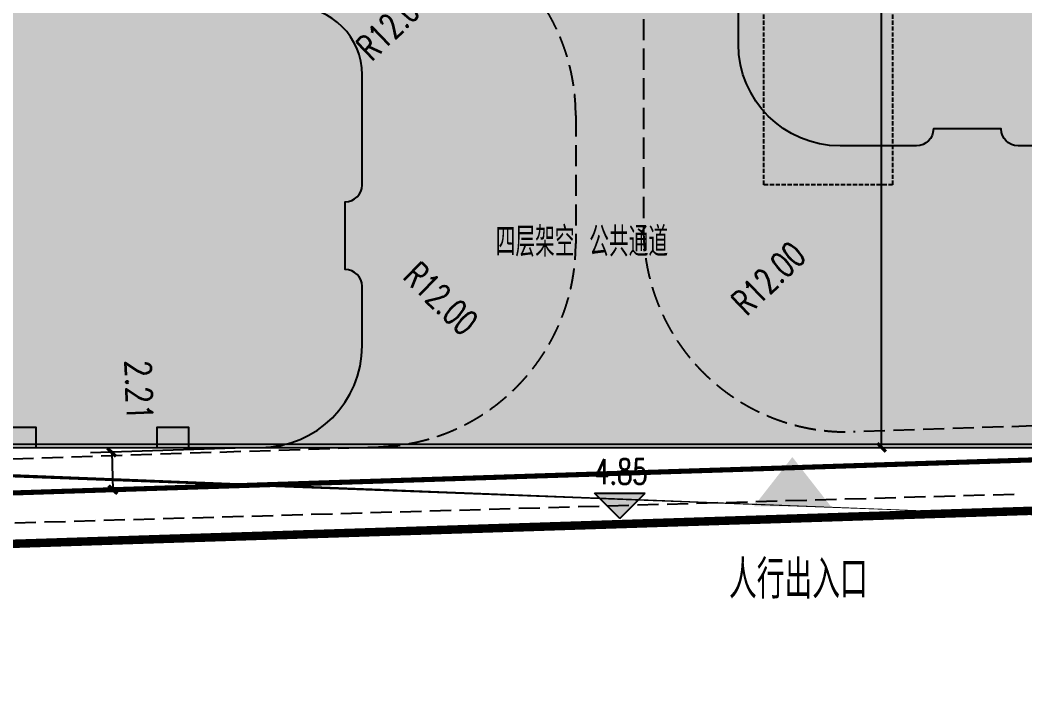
# Model space of a CAD drawing. Header units: metres. Extents: x 71066629 to 71645179, y 84793221 to 85208804.
# Drawn here: x 71392108 to 71451394, y 84867276 to 84906983 of the extents above; entities that cross this region are included whole.
import ezdxf

# ---------------------------------------------------------------- set-up
doc = ezdxf.new("R2010")
doc.units = ezdxf.units.M
doc.header["$LTSCALE"] = 1000
for name, pattern in [('CENTER', [50.800000000000004, 31.75, -6.35, 6.35, -6.35]), ('DASH', [0.35, 0.25, -0.1]), ('HIDDENX2', [19.049999999999997, 12.7, -6.35])]:
    doc.linetypes.add(name, pattern=pattern)
for name, color, linetype in [('A_ABOVE', 21, 'DASH'), ('A_N_PUB_TEXT', 7, 'Continuous'), ('A_SITEP_TEX_1', 7, 'Continuous'), ('A_SITEP_TEX_2', 7, 'Continuous'), ('G-ANNO-DIMS', 3, 'Continuous'), ('G-ANNO-LEVL', 3, 'Continuous'), ('G-ANNO-TEXT', 7, 'Continuous'), ('G-BLDG-MULT', 1, 'Continuous'), ('G-BLDG-OTLN', 2, 'Continuous'), ('G-BLDG-ROOF', 34, 'Continuous'), ('G-BSMT-OTLN', 5, 'HIDDENX2'), ('G-FRIE-FLWL', 6, 'Continuous'), ('G-SITE-GREN', 72, 'Continuous'), ('G-SITE-PROP', 1, 'Continuous'), ('G_DRIV_ROAD', 145, 'Continuous'), ('G_H_252', 252, 'Continuous'), ('G_N_GUIDES', 3, 'DASH'), ('PUB_DIM', 3, 'Continuous')]:
    doc.layers.add(name, color=color, linetype=linetype)
doc.styles.add('_TCH_DIM', font='SIMPLEX', dxfattribs={"bigfont": 'GBCBIG'})
doc.styles.add('dim_font', font='SIMPLEX.shx', dxfattribs={"width": 0.8})
doc.styles.add('GAD A', font='$ gad e.shx', dxfattribs={"width": 0.7, "bigfont": '$ gad c.shx'})
doc.styles.add('HZ1', font='simhei.ttf', dxfattribs={"width": 0.8})
doc.dimstyles.new('DIMN500', dxfattribs={"dimscale": 5, "dimtxt": 300, "dimasz": 100, "dimexe": 250, "dimexo": 300, "dimgap": 150, "dimtad": 1, "dimdec": 0, "dimzin": 0, "dimdsep": 46, "dimtxsty": 'dim_font', "dimblk": 'ARCHTICK', "dimcen": 0.09, "dimclrt": 7, "dimazin": 2, "dimtfac": 1, "dimtdec": 0, "dimtix": 1, "dimtmove": 2, "dimatfit": 3, "dimldrblk": 'ARCHTICK', "dimtolj": 1, "dimtzin": 0, "dimarcsym": 0})

# ---------------------------------------------------------------- blocks, each defined once
blk = doc.blocks.new('A$C503E4671')
at = {"layer": 'G_H_252'}
blk.add_hatch(color=256, dxfattribs=at).paths.add_polyline_path([(192996.6390754432, 116304.7663674802, 0.4749680612606716), (189632.4289579541, 119047.3321260959), (175928.4229411632, 116228.0965884775, -0.0507667410002047), (174880.6041505486, 116121.4329981506), (169196.6390754432, 116121.4329981506, 0.414213562373095), (167396.6390754432, 114321.4329981506), (167396.6390754432, 67921.43299815059, -0.4142135623730951), (165196.6390754432, 65721.43299815059), (115146.6390754432, 65721.43299815059, 0.414213562373095), (113346.6390754432, 63921.43299815059), (113346.6390754432, 62721.43302132189), (82946.63907544315, 62721.43302132189), (82946.63907544315, 63921.43299815059, 0.414213562373095), (81146.63907544315, 65721.43299815059), (59996.63907544315, 65721.43299815059, 0.414213562373095), (58196.63907544315, 63921.43299815059), (58196.63907544315, 41921.43299815059, 0.414213562373095), (59996.63907544315, 40121.43299815059), (81146.63907544315, 40121.43299815059, 0.414213562373095), (82946.63907544315, 41921.43299815059), (82946.63907544315, 43121.43297496438), (113346.6390754432, 43121.43297496438), (113346.6390754432, 41921.43299815059, 0.414213562373095), (115146.6390754432, 40121.43299815059), (191196.6390754432, 40121.43299815059, 0.414213562373095), (192996.6390754432, 41921.43299815059)])
at = {"layer": 'G-BLDG-OTLN'}
for points in [[(191196.6382665038, 57721.43552061915), (183694.5336571932, 57721.43555657566, -0.4135539753297891), (182696.7861513496, 58721.43301971257), (178696.7861513496, 58721.43301971257, -0.4135502512189917), (177699.0513663441, 57721.43558532), (173191.21413216, 57721.43560692668, -0.4139415873816517), (167196.7861512751, 63721.43301963806), (167196.7861512751, 82438.63283649087, -0.4091852609210081), (168196.6382665038, 83421.43552061915), (168196.6382665038, 90421.43552061915, -0.4142135623730951), (167196.6382665038, 91421.43552061915), (167196.6382665038, 114321.4355206192, -0.4142135623730951), (169196.6382665038, 116321.4355206192), (191196.6382665038, 116321.4355206192, -0.4142135623730951)], [(114896.6376860291, 39921.43299815059), (114896.6376860291, 41121.43115071953), (116746.6376857907, 41121.43115071953), (116746.6376857907, 39921.43299815059), (123896.6376860291, 39921.43299815059), (123896.6376860291, 41121.43299815059), (125746.6376857907, 41121.43299815059), (125746.6376857907, 39921.43299815059), (132896.6376860291, 39921.43299815059), (132896.6376860291, 41121.43299815059), (134746.6376857907, 41121.43299815059), (134746.6376857907, 39921.43299815059), (138996.6376857907, 39921.43299815059, 0.414213562373095), (144996.6376857907, 45921.43299815059), (144996.6376857907, 49438.63030956686, 0.4091852622169727), (143996.7855704874, 50421.43299815059), (143996.7855704874, 54421.43299815059, 0.4091852622169727), (144996.6376857907, 55404.23568671942), (144996.6376857907, 61921.43299815059, 0.414213562373095), (140996.6376857907, 65921.43299815059), (121446.6376857907, 65921.43299815059), (114896.6376860291, 65921.43299815059)]]:
    blk.add_lwpolyline(points, format="xyb", dxfattribs=at)
at = {"layer": 'G-BLDG-ROOF'}
for points in [[(115146.6390754432, 39921.43299815059), (191196.6390754432, 39921.43299815059, 0.414213562373095)], [(115146.6390754432, 40121.43299815059), (191196.6390754432, 40121.43299815059, 0.414213562373095)]]:
    blk.add_lwpolyline(points, format="xyb", dxfattribs=at)
blk = doc.blocks.new('A$C237376EB')
at = {"layer": 'G-SITE-GREN', "color": 3, "linetype": 'Continuous'}
blk.add_line((719.5519776219589, 460.8491511826142), (893.8995577369351, 466.5016016162554), dxfattribs=at)
blk = doc.blocks.new('_ARCHTICK')
at = {"color": 0, "linetype": 'ByBlock', "const_width": 0.4}
blk.add_lwpolyline([(-0.5, -0.5), (0.5, 0.5)], dxfattribs=at)
blk = doc.blocks.new('*D66')
at = {"layer": 'Defpoints', "color": 0, "transparency": 16777216}
for p in [(71438695.04677108, 84949470.61214869), (71492748.90907273, 84949470.61214869), (71438695.04677108, 84822229.99999999)]:
    blk.add_point(p, dxfattribs=at)
at = {"layer": 'PUB_DIM', "color": 0, "lineweight": -2, "transparency": 16777216}
for p, q in [((71440195.04677108, 84949470.61214869), (71493998.90907273, 84949470.61214869)), ((71492748.90907273, 84822229.99999999), (71492748.90907273, 84949470.61214869)), ((71440195.04677108, 84822229.99999999), (71493998.90907273, 84822229.99999999))]:
    blk.add_line(p, q, dxfattribs=at)
at = {"layer": 'PUB_DIM', "color": 0, "lineweight": -2, "transparency": 16777216, "xscale": 500, "yscale": 500, "zscale": 500}
for p, rotation in [((71492748.90907273, 84949470.61214869), 90), ((71492748.90907273, 84822229.99999999), 270)]:
    blk.add_blockref('_ARCHTICK', p, dxfattribs=dict(at, rotation=rotation))
at = {"layer": 'PUB_DIM', "color": 7, "transparency": 16777216, "insert": (71489963.92452511, 84864797.15771204), "char_height": 1500, "attachment_point": 5, "rotation": 90, "style": 'dim_font'}
blk.add_mtext('\\A1;127241', dxfattribs=at)
blk = doc.blocks.new('*D96')
at = {"layer": 'Defpoints', "color": 0, "transparency": 16777216}
for p in [(71406291.45450029, 84881759.31444372), (71397583.85283135, 84879267.19429582), (71406363.02326187, 84879551.82244165)]:
    blk.add_point(p, dxfattribs=at)
at = {"layer": 'G-ANNO-DIMS', "color": 0, "lineweight": -2, "transparency": 16777216}
for p, q in [((71404792.24221288, 84881710.70871076), (71396262.94049692, 84881434.18152043)), ((71397512.28406976, 84881474.6862979), (71397583.85283135, 84879267.19429582)), ((71404863.81097446, 84879503.21670869), (71396334.50925851, 84879226.68951836))]:
    blk.add_line(p, q, dxfattribs=at)
at = {"layer": 'G-ANNO-DIMS', "color": 0, "lineweight": -2, "transparency": 16777216, "xscale": 500, "yscale": 500, "zscale": 500}
for p, rotation in [((71397512.28406976, 84881474.6862979), 91.85692730057589), ((71397583.85283135, 84879267.19429582), 271.8569273005759)]:
    blk.add_blockref('_ARCHTICK', p, dxfattribs=dict(at, rotation=rotation))
at = {"layer": 'G-ANNO-DIMS', "color": 7, "transparency": 16777216, "insert": (71399119.72444117, 84885128.6923806), "char_height": 1500, "attachment_point": 5, "rotation": 271.8569273005759, "style": 'dim_font'}
blk.add_mtext('\\A1;2.21', dxfattribs=at)
blk = doc.blocks.new('*D97')
at = {"layer": 'Defpoints', "color": 0, "transparency": 16777216}
for p in [(71438456.69266558, 84958159.3169662), (71442936.47528139, 84958159.3169662), (71438456.69266558, 84881759.31444374)]:
    blk.add_point(p, dxfattribs=at)
at = {"layer": 'G-ANNO-DIMS', "color": 0, "lineweight": -2, "transparency": 16777216}
for p, q in [((71439956.69266558, 84958159.3169662), (71444186.47528139, 84958159.3169662)), ((71442936.47528139, 84881759.31444374), (71442936.47528139, 84958159.3169662)), ((71439956.69266558, 84881759.31444374), (71444186.47528139, 84881759.31444374))]:
    blk.add_line(p, q, dxfattribs=at)
at = {"layer": 'G-ANNO-DIMS', "color": 0, "lineweight": -2, "transparency": 16777216, "xscale": 500, "yscale": 500, "zscale": 500}
for p, rotation in [((71442936.47528139, 84958159.3169662), 90), ((71442936.47528139, 84881759.31444374), 270)]:
    blk.add_blockref('_ARCHTICK', p, dxfattribs=dict(at, rotation=rotation))
at = {"layer": 'G-ANNO-DIMS', "color": 7, "transparency": 16777216, "insert": (71441436.47528137, 84919959.31570499), "char_height": 1500, "attachment_point": 5, "rotation": 90, "style": 'dim_font'}
blk.add_mtext('\\A1;76.40', dxfattribs=at)
blk = doc.blocks.new('*D102')
at = {"layer": 'Defpoints', "color": 0, "transparency": 16777216}
for p in [(71321068.77615982, 84884851.58074996), (71460491.45304935, 84884851.58075021), (71460491.45304935, 84856704.44689575)]:
    blk.add_point(p, dxfattribs=at)
at = {"layer": 'G-ANNO-DIMS', "color": 0, "lineweight": -2, "transparency": 16777216}
for p, q in [((71321068.77615982, 84883351.58074996), (71321068.77615982, 84855454.44689575)), ((71460491.45304935, 84883351.58075021), (71460491.45304935, 84855454.44689575)), ((71321068.77615982, 84856704.44689575), (71460491.45304935, 84856704.44689575))]:
    blk.add_line(p, q, dxfattribs=at)
at = {"layer": 'G-ANNO-DIMS', "color": 0, "lineweight": -2, "transparency": 16777216, "xscale": 500, "yscale": 500, "zscale": 500, "rotation": 180}
blk.add_blockref('_ARCHTICK', (71321068.77615982, 84856704.44689575), dxfattribs=at)
at = {"layer": 'G-ANNO-DIMS', "color": 0, "lineweight": -2, "transparency": 16777216, "xscale": 500, "yscale": 500, "zscale": 500}
blk.add_blockref('_ARCHTICK', (71460491.45304935, 84856704.44689575), dxfattribs=at)
at = {"layer": 'G-ANNO-DIMS', "color": 7, "transparency": 16777216, "insert": (71390780.11460459, 84858204.44689575), "char_height": 1500, "attachment_point": 5, "style": 'dim_font'}
blk.add_mtext('\\A1;139423', dxfattribs=at)

msp = doc.modelspace()

# ---------------------------------------------------------------- hatches: boundary and pattern name
at = {"layer": 'A_SITEP_TEX_2'}
msp.add_hatch(color=256, dxfattribs=at).paths.add_polyline_path([(71435395.34987354, 84878278.90109177), (71437672.46957526, 84881193.87907848), (71439949.58927695, 84878278.90109177)])
at = {"layer": 'G-ANNO-LEVL'}
msp.add_hatch(color=256, dxfattribs=at).paths.add_polyline_path([(71427491.66082053, 84877563.52289817), (71425991.66082053, 84879063.52289817), (71428991.66082053, 84879063.52289817)])

# ---------------------------------------------------------------- linework, layer by layer
at = {"layer": 'A_ABOVE'}
msp.add_lwpolyline([(71435991.66082054, 84956659.53701398), (71443591.66082054, 84956659.53701398), (71443591.66082054, 84897259.53701398), (71435991.66082054, 84897259.53701398)], close=True, dxfattribs=at)
at = {"layer": 'G-ANNO-DIMS'}
msp.add_line((71405273.90136874, 84881759.31444374), (71440716.72254997, 84881759.31444374), dxfattribs=at)
at = {"layer": 'G-ANNO-LEVL'}
for p, q in [((71427491.66082053, 84877563.52289817), (71425991.66082053, 84879063.52289817)), ((71425991.66082053, 84879063.52289817), (71428991.66082053, 84879063.52289817)), ((71427491.66082053, 84877563.52289817), (71428991.66082053, 84879063.52289817))]:
    msp.add_line(p, q, dxfattribs=at)
at = {"layer": 'G-BLDG-MULT', "linetype": 'DASH', "ltscale": 5, "const_width": 300.0000142492354}
msp.add_lwpolyline([(71145082.79575674, 84947145.12666807), (71143693.33235765, 84875999.9938224), (71281870.00155957, 84875999.9938224), (71296811.97524382, 84875999.9938224), (71311745.97886819, 84876484.25767349), (71466129.69457245, 84881489.50857842), (71464935.39275454, 84925672.05841234), (71467623.38280195, 84955755.6963428), (71467410.20367815, 84963644.28618982), (71369769.25753938, 84964671.2380025), (71337717.67522971, 84964938.77084923), (71266511.91956227, 84965533.62162936), (71265268.49167566, 84965533.21577299), (71264047.08773825, 84965511.40091997), (71262826.13978685, 84965468.2778108), (71261606.21354225, 84965403.8462902), (71260387.0226897, 84965318.13707063), (71259170.08246394, 84965211.39492309), (71257955.46283387, 84965083.20753558), (71256754.52732906, 84964935.27683498), (71254843.75500356, 84964656.75016157), (71145082.79575674, 84947145.12666807)], dxfattribs=at)
at = {"layer": 'G-BSMT-OTLN', "ltscale": 0.1, "const_width": 200}
msp.add_lwpolyline([(71463841.627497, 84964909.49311301), (71234641.6274747, 84964909.493113), (71234641.6274747, 84958909.493113), (71195336.43846828, 84958909.493113), (71145191.62747468, 84950909.22547415), (71145191.62747468, 84880109.49311301), (71249141.62749693, 84880109.493113), (71249141.62749693, 84877109.493113), (71391141.62749693, 84877109.493113), (71391141.62749693, 84880109.493113), (71463841.6274969, 84880109.49311288)], close=True, dxfattribs=at)
at = {"layer": 'G-FRIE-FLWL', "linetype": 'DASH', "ltscale": 5}
for p, q in [((71428891.60093419, 84952547.01304582), (71428891.6009342, 84894678.6304497)), ((71424891.6009342, 84901359.31444366), (71424891.6009342, 84893790.29960577)), ((71451880.44679776, 84883028.59313402), (71441280.44679786, 84882684.93215041)), ((71413880.4584529, 84881796.60130648), (71330235.41149002, 84879084.7579939)), ((71450769.17940448, 84878990.46323273), (71312104.58973289, 84874999.99709417)), ((71450801.58322646, 84877990.98837446), (71328608.60017498, 84874029.38830411))]:
    msp.add_line(p, q, dxfattribs=at)
for centre, start, end in [((71412891.6009342, 84901359.31444366), 0, 90), ((71440891.6009342, 84894678.6304497), 180.0000000000122, 271.8569272986707), ((71412891.6009342, 84893790.29960577), 271.8569272986689, 0)]:
    msp.add_arc(centre, 12000, start, end, dxfattribs=at)
at = {"layer": 'G-SITE-PROP', "color": 1, "linetype": 'CENTER', "ltscale": 0.1, "const_width": 500}
msp.add_lwpolyline([(71472278.1391433, 84968593.36425117), (71472629.36038965, 84955600.21829922), (71469941.37198074, 84925516.59870626), (71471208.11397922, 84878652.58142312), (71471208.11397922, 84878652.58142312), (71296860.55321296, 84872999.99464935, -0.0080643585042772), (71296860.55321296, 84872999.99464935), (71138633.75775318, 84872999.99464935, -0.8280170378136064), (71138633.75775318, 84872999.99464935), (71140165.48527484, 84951423.81801616), (71254089.18887673, 84969599.6086126, -0.0416386669612058), (71266531.93849117, 84970533.62965304), (71369816.36722505, 84969671.01974879), (71472278.1391433, 84968593.36425117), (71472629.36038965, 84955600.21829922), (71469941.37198074, 84925516.59870626), (71471208.11397922, 84878652.58142312), (71471208.11397922, 84878652.58142312), (71296860.55321296, 84872999.99464935, -0.0080643585042772), (71296860.55321296, 84872999.99464935), (71138633.75775318, 84872999.99464935, -0.8280170378136064), (71138633.75775318, 84872999.99464935), (71140169.38565907, 84951623.51609612)], format="xyb", dxfattribs=at)
at = {"layer": 'G_DRIV_ROAD'}
msp.add_line((71471208.19091797, 84878652.58789062), (71311843.2006836, 84873485.83984375), dxfattribs=at)
at = {"layer": 'PUB_DIM', "ltscale": 0.5}
for points in [[(71412931.80281475, 84903711.02265197, 0, 0, 0), (71419560.32461956, 84910120.57057983, 330, 0, 0), (71420279.20584515, 84910815.70348388, 0, 0, 0)], [(71439892.3324831, 84893161.64814857, 0, 0, 0), (71433263.81067829, 84886752.10022071, 330, 0, 0), (71432544.9294527, 84886056.96731666, 0, 0, 0)], [(71412931.80281475, 84892120.77769661, 0, 0, 0), (71419560.32461956, 84885711.22976875, 330, 0, 0), (71420279.20584515, 84885016.0968647, 0, 0, 0)]]:
    msp.add_lwpolyline(points, format="xyseb", dxfattribs=at)

# ---------------------------------------------------------------- block references
at = {"layer": 'G-BLDG-OTLN'}
msp.add_blockref('A$C503E4671', (71267294.8139739, 84841837.88144559), dxfattribs=at)
at = {"layer": 'G_N_GUIDES', "xscale": 1000, "yscale": 1000, "zscale": 1000}
msp.add_blockref('A$C237376EB', (70577308.67682125, 84412150.79480837), dxfattribs=at)

# ---------------------------------------------------------------- texts
at = {"layer": 'A_N_PUB_TEXT', "style": '_TCH_DIM', "width": 0.7058823529411765}
msp.add_text('4.85', height=1487.5, dxfattribs=at).set_placement((71425981.66082053, 84879588.52289817))
at = {"layer": 'A_SITEP_TEX_1', "color": 60, "style": 'HZ1', "width": 0.6}
msp.add_text('人行出入口', height=2000, dxfattribs=at).set_placement((71433934.68021503, 84873056.438738))
at = {"layer": 'G-ANNO-TEXT', "style": 'GAD A', "width": 0.7}
for s, p in [('四层架空', (71420169.99619782, 84893025.86072111)), ('公共通道', (71425687.31903248, 84893025.86072111))]:
    msp.add_text(s, height=1750, dxfattribs=at).set_placement(p)
at = {"layer": 'PUB_DIM', "color": 7, "style": '_TCH_DIM', "width": 0.7058823529411765}
for rotation, p in [(44.03781086173225, (71412852.44078061, 84904512.38286994)), (44.03781141064951, (71434985.49214013, 84889474.65399812)), (315.9621886347472, (71414618.9080013, 84891749.74258573))]:
    msp.add_text('R12.00', height=1487.5, rotation=rotation, dxfattribs=at).set_placement(p)

# ---------------------------------------------------------------- dimensions: what is measured, and where the dimension line sits
at = {"layer": 'G-ANNO-DIMS'}
dim = msp.add_aligned_dim(p1=(71438456.69266558, 84881759.31444374), p2=(71438456.69266558, 84958159.3169662), distance=-4479.782615810633, text='76.40', dimstyle='DIMN500', dxfattribs=at)
dim.commit()
dim.dimension.update_dxf_attribs({"geometry": '*D97', "text_midpoint": (71441436.47528137, 84919959.31570499)})
dim = msp.add_linear_dim(base=(71397583.85283135, 84879267.19429582), p1=(71406291.45450029, 84881759.31444374), p2=(71406363.02326187, 84879551.82244165), angle=271.8569273005759, text='2.21', dimstyle='DIMN500', dxfattribs=at)
dim.commit()
dim.dimension.update_dxf_attribs({"geometry": '*D96', "text_midpoint": (71399119.72444117, 84885128.6923806), "dimtype": 129})
dim = msp.add_aligned_dim(p1=(71321068.77615982, 84884851.58074996), p2=(71460491.45304935, 84884851.58075021), distance=-28147.133854463693, dimstyle='DIMN500', dxfattribs=at)
dim.commit()
dim.dimension.update_dxf_attribs({"geometry": '*D102', "text_midpoint": (71390780.11460459, 84858204.44689575)})
at = {"layer": 'PUB_DIM'}
dim = msp.add_linear_dim(base=(71492748.90907273, 84949470.61214869), p1=(71438695.04677108, 84822229.99999999), p2=(71438695.04677108, 84949470.61214869), angle=90, dimstyle='DIMN500', dxfattribs=at)
dim.commit()
dim.dimension.update_dxf_attribs({"geometry": '*D66', "text_midpoint": (71489963.92452511, 84864797.15771204), "dimtype": 129})

doc.saveas('drawing.dxf')
